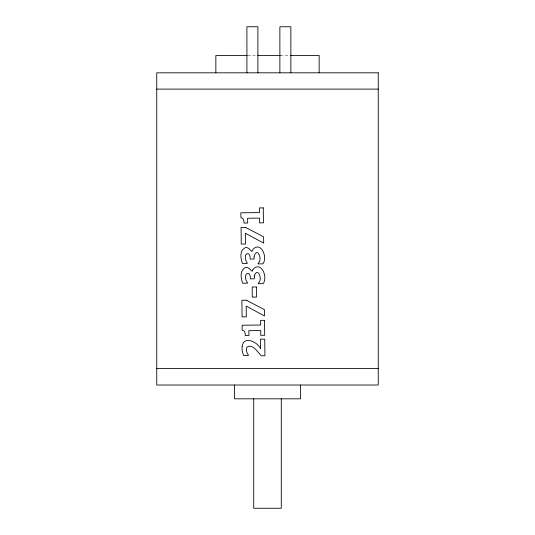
<?xml version="1.0" encoding="UTF-8"?>
<svg xmlns="http://www.w3.org/2000/svg" width="535" height="535" viewBox="0 0 535 535"><rect width="100%" height="100%" fill="white"/><g stroke="black" fill="none" stroke-linecap="round" stroke-linejoin="round"><path stroke-width="0.4" stroke-dasharray="2.67 2.01" d="M247.966 55.493L257.067 55.493M280.487 55.493L289.522 55.493"/><path stroke-width="0.8" d="M247.237 55.493L215.852 55.493L215.852 72.813M257.783 55.493L280.4 55.493M290.358 55.493L319.148 55.493L319.148 72.813M156.748 89.111L378.252 89.111M156.748 368.541L378.252 368.541M300.463 385.019L300.463 398.816L234.537 398.816L234.537 385.019M290.859 72.813L290.859 26.75L279.872 26.75L279.872 72.813M281.276 398.816L281.276 508.25L253.724 508.25L253.724 398.816M257.897 72.813L257.897 26.75L246.909 26.75L246.909 72.813M254.092 256.238L254.092 259L250.146 259.047L250.026 256.252L248.842 253.844C243.713 252.252 245.017 260.599 247.224 262.906L247.23 263.374L242.422 263.427C240.783 258.793 239.453 251.878 244 248.454C248.153 244.328 252.607 254.794 252.306 250.266C260.164 239.887 268.189 256.78 262.952 263.849L258.091 263.909L258.084 263.36C263.146 259.201 257.054 246.441 254.092 256.238M254.312 276.04L254.312 278.802L250.367 278.849L250.246 276.053L249.063 273.646C243.933 272.054 245.237 280.4 247.444 282.707L247.451 283.182L242.643 283.236C241.004 278.601 239.673 271.68 244.221 268.256C248.374 264.129 252.828 274.602 252.527 270.068C260.385 259.696 268.409 276.588 263.173 283.657L258.311 283.71L258.305 283.162C263.367 279.002 257.275 266.243 254.312 276.04M242.081 346.647L242.128 350.458L243.465 355.434L248.36 355.38L248.354 354.939C246.755 352.732 245.404 349.502 247.096 346.994C253.108 343.544 257.683 352.404 261.267 355.782L264.925 355.735L264.745 339.123L260.512 339.17L260.619 348.753C257.382 341.885 243.699 335.07 242.081 346.647M263.28 207.888L259.368 207.934L259.415 212.596L240.85 212.81L240.91 217.758C243.599 217.785 244.06 220.968 244.02 223.055L247.685 223.015L247.631 218.247L259.482 218.113L259.535 222.881L263.447 222.834L263.28 207.888M245.532 227.395L241.078 227.449L241.258 244.08L245.491 244.027L245.371 233.247L263.675 243.137L263.601 236.824L245.532 227.395M256.359 286.967L252.172 287.014L252.286 297.085L256.472 297.039L256.359 286.967M246.341 300.222L241.887 300.269L242.074 316.901L246.301 316.854L246.18 306.067L264.484 315.964L264.417 309.645L246.341 300.222M264.531 320.325L260.619 320.365L260.672 325.026L242.108 325.24L242.161 330.189C244.849 330.215 245.318 333.399 245.277 335.485L248.935 335.445L248.882 330.677L260.732 330.543L260.786 335.311L264.698 335.264L264.531 320.325M378.252 72.813L156.748 72.813L156.748 385.019L378.252 385.019L378.252 72.813"/></g></svg>
